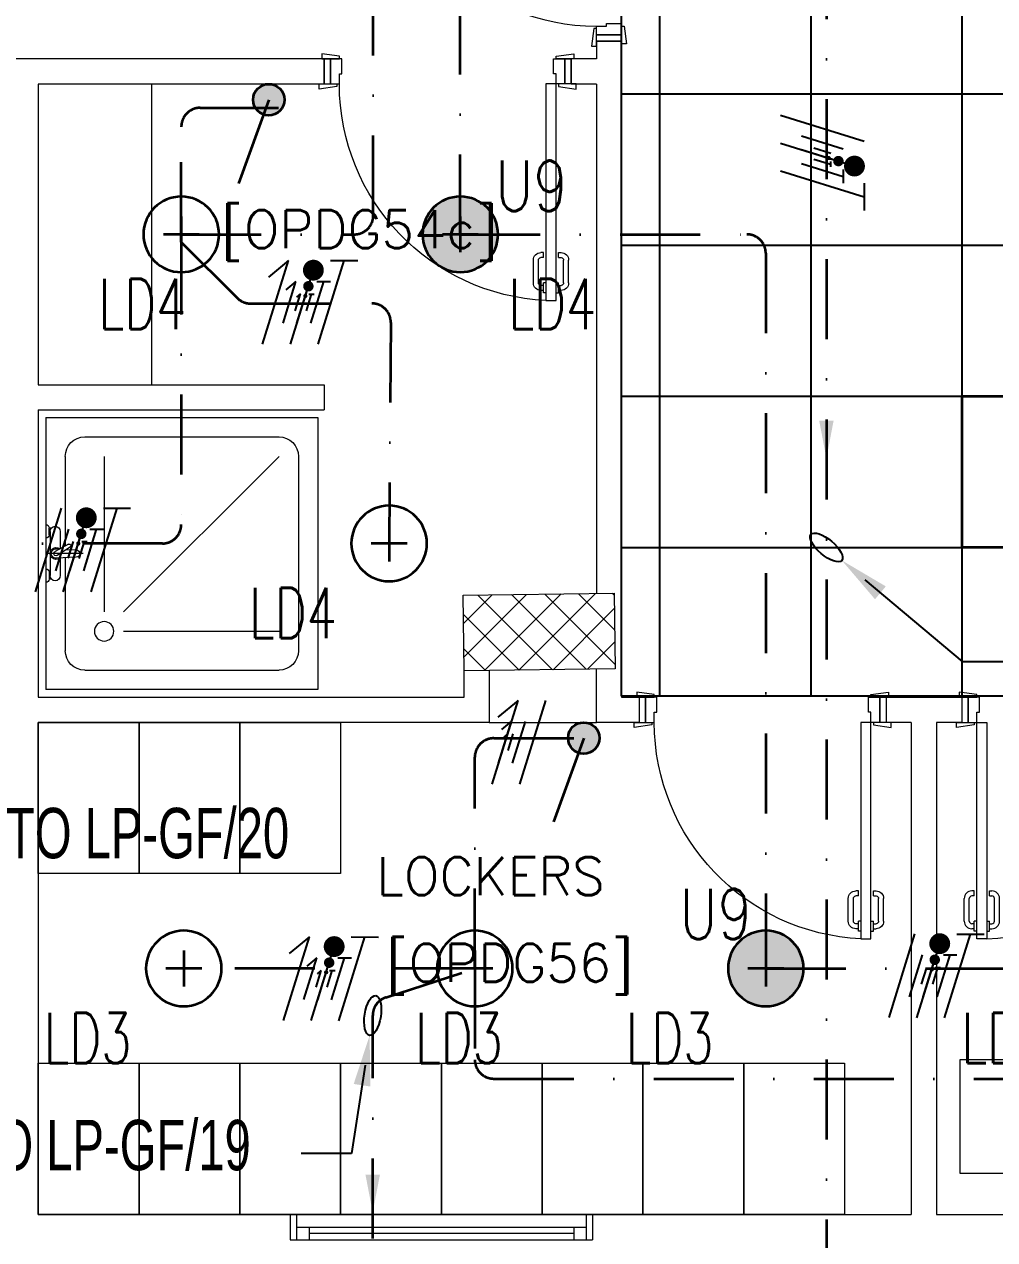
# Model space of a CAD drawing. Header units: inches. Extents: x -12418 to 183584, y -29325 to 19878.
# Drawn here: x 17877 to 21729, y -947 to 3876 of the extents above; entities that cross this region are included whole.
import ezdxf
from ezdxf import colors
from ezdxf.entities.mleader import LeaderData, LeaderLine
from ezdxf.enums import TextEntityAlignment as Align
from ezdxf.math import Vec2, Vec3

# ---------------------------------------------------------------- set-up
doc = ezdxf.new("R2010")
doc.units = ezdxf.units.IN
doc.header["$LTSCALE"] = 25
doc.header["$MEASUREMENT"] = 0
doc.linetypes.add('DASHDOT', pattern=[25.4, 12.7, -6.35, 0, -6.35])
doc.layers.get('0').update_dxf_attribs({"color": 8})
for name, color, linetype, lineweight in [('00-Ground Floor$0$72_EGR_BASE_TEXT', 252, 'Continuous', 5), ('00-Ground Floor$0$Aluminum', 251, 'Continuous', 5), ('00-Ground Floor$0$C-HYDR-CTCH', 251, 'Continuous', 5), ('00-Ground Floor$0$Hatch', 254, 'Continuous', 5), ('00-Ground Floor$0$LOADING', 253, 'Continuous', 5), ('00-Ground Floor$0$SANIT', 250, 'Continuous', 5), ('00-Ground Floor$0$Walls', 251, 'Continuous', 5), ('00-Ground Floor$0$Wooden Joinery', 251, 'Continuous', 5), ('E-LITE-CIRC', 6, 'Continuous', 25), ('E-LITE-CIRC-NUMB', 6, 'Continuous', 25), ('E-LITE-CLNG', 150, 'Continuous', 35), ('E-LITE-CLNG @ 100', 150, 'Continuous', 35), ('E-LITE-CLNG-CNDT', 6, 'DASHDOT', 35), ('E-LITE-CLNG-CNDT @ 100', 6, 'DASHDOT', 35), ('E-LITE-CTRL', 6, 'Continuous', 25), ('E-LITE-IDEN', 6, 'Continuous', 25), ('E-LITE-SWCH @ 100', 3, 'Continuous', 35), ('E-LITE-TEXT', 6, 'Continuous', 25), ('E-POWR-WIRE', 6, 'Continuous', 25), ('E-POWR-WIRE @ 100', 6, 'Continuous', 25), ('E-POWR-WIRE @ 20', 6, 'Continuous', 25), ('E-POWR-WIRE @ 50', 6, 'Continuous', 25)]:
    doc.layers.add(name, color=color, linetype=linetype, lineweight=lineweight)
doc.layers.add('00-Ground Floor$0$False Ceiling', color=251, linetype='Continuous')
doc.layers.add('00-Ground Floor$0$Meubles', color=7, linetype='Continuous', lineweight=5, true_color=0xa6b1d3)
doc.styles.add('00-Ground Floor$0$SIMPLEX', font='SIMPLEX.shx', dxfattribs={"height": 150})
doc.styles.add('DC_Elc_Romans', font='elc_romans.shx', dxfattribs={"width": 0.7})
doc.styles.add('DC_Simplex', font='SIMPLEX.shx', dxfattribs={"width": 0.7})

# ---------------------------------------------------------------- blocks, each defined once
blk = doc.blocks.new('00-Ground Floor$0$A$C72370EFE')
at = {"layer": '00-Ground Floor$0$Wooden Joinery'}
for p, q in [((-0.01, -0.04), (-0.02, -0.04)), ((-0.01, -0.03), (-0.01, -0.07)), ((0, -0.03), (-0.01, -0.03)), ((0.04, -0.03), (0.05, -0.03)), ((0.05, -0.03), (0.05, -0.07)), ((0.05, -0.04), (0.06, -0.04)), ((-0.05, -0.07), (-0.05, -0.16)), ((-0.03, -0.07), (-0.03, -0.16)), ((-0.01, -0.06), (-0.02, -0.06)), ((0, -0.07), (-0.01, -0.07)), ((0.04, -0.07), (0.05, -0.07)), ((0.05, -0.06), (0.06, -0.06)), ((0.07, -0.07), (0.07, -0.16)), ((0.09, -0.07), (0.09, -0.16)), ((-0.01, -0.17), (-0.02, -0.17)), ((-0.01, -0.19), (-0.02, -0.19)), ((-0.01, -0.17), (-0.01, -0.19)), ((0.05, -0.17), (0.06, -0.17)), ((0.05, -0.17), (0.05, -0.19)), ((0.05, -0.19), (0.06, -0.19))]:
    blk.add_line(p, q, dxfattribs=at)
for centre, radius, start, end in [((-0.02, -0.07), 0.03, 90, 180), ((0.06, -0.07), 0.03, 0, 90), ((-0.02, -0.07), 0.01, 90, 180), ((0.06, -0.07), 0.01, 0, 90), ((-0.02, -0.16), 0.03, 180, 270), ((-0.02, -0.16), 0.01, 180, 270), ((0.06, -0.16), 0.01, 270, 0), ((0.06, -0.16), 0.03, 270, 0)]:
    blk.add_arc(centre, radius, start, end, dxfattribs=at)
blk = doc.blocks.new('00-Ground Floor$0$A$C5DAD61B4')
at = {"layer": '00-Ground Floor$0$Wooden Joinery'}
for points in [[(80, 959.1), (80, 969.1), (10, 979.1), (10, 959.1)], [(940, 959.1), (940, 969.1), (1010, 979.1), (1010, 959.1)], [(70, 859.1), (70, 849.1), (0, 839.1), (0, 859.1)], [(120, 859.1), (120, 0), (80, 0), (80, 859.1)], [(950, 859.1), (950, 849.1), (1020, 839.1), (1020, 859.1)]]:
    blk.add_lwpolyline(points, close=True, dxfattribs=at)
for points in [[(45, 859.1), (45, 959.1), (20, 959.1), (20, 859.1), (45, 859.1)], [(45, 859.1), (80, 859.1), (80, 899.1), (90, 899.1), (90, 959.1), (45, 959.1), (45, 859.1)], [(975, 859.1), (940, 859.1), (940, 899.1), (930, 899.1), (930, 959.1), (975, 959.1), (975, 859.1)], [(975, 859.1), (975, 959.1), (1000, 959.1), (1000, 859.1), (975, 859.1)]]:
    blk.add_lwpolyline(points, dxfattribs=at)
blk.add_arc((80, 859.1), 860, 272.666, 0, dxfattribs=at)
at = {"layer": '00-Ground Floor$0$Wooden Joinery', "xscale": 999.9999999998854, "yscale": 999.9999999998854, "zscale": 999.9999999998854, "rotation": 180}
blk.add_blockref('00-Ground Floor$0$A$C72370EFE', (120, 0), dxfattribs=at)
blk = doc.blocks.new('00-Ground Floor$0$SHOWER TRAY 80x80')
at = {"layer": '00-Ground Floor$0$SANIT'}
for p, q in [((0, 0), (0, 0.8)), ((0.8, 0.8), (0, 0.8)), ((0.8, 0), (0.8, 0.8)), ((0.1143, 0.7429), (0.6857, 0.7429)), ((0.0571, 0.4124), (0.0571, 0.6857)), ((0.7429, 0.1143), (0.7429, 0.6857)), ((0.2286, 0.6286), (0.6857, 0.6286)), ((0.1714, 0.1143), (0.1714, 0.5714)), ((0.2286, 0.5714), (0.6857, 0.1143)), ((0.01, 0.455), (0.01, 0.475)), ((0.0163, 0.475), (0.01, 0.475)), ((0.0125, 0.335), (0.0125, 0.465)), ((0.0425, 0.4133), (0.0425, 0.465)), ((0.0125, 0.455), (0.01, 0.455)), ((0.11, 0.4), (0, 0.4)), ((0.0667, 0.3728), (0.0271, 0.3939)), ((0.0895, 0.4105), (0.0316, 0.4139)), ((0.0715, 0.3808), (0.0334, 0.4058)), ((0.0407, 0.3866), (0.0316, 0.3861)), ((0.0425, 0.335), (0.0425, 0.3857)), ((0.0571, 0.1143), (0.0571, 0.3779)), ((0.0608, 0.3878), (0.0895, 0.3895)), ((0.01, 0.345), (0.01, 0.325)), ((0.0125, 0.345), (0.01, 0.345)), ((0.0163, 0.325), (0.01, 0.325)), ((0.1143, 0.0571), (0.6857, 0.0571)), ((0, 0), (0.8, 0))]:
    blk.add_line(p, q, dxfattribs=at)
blk.add_circle((0.1714, 0.6286), 0.0286, dxfattribs=at)
for centre, radius, start, end in [((0.1143, 0.6857), 0.0571, 90, 180), ((0.6857, 0.6857), 0.0571, 360, 90), ((0, 0.475), 0.01, 0, 90), ((0.0275, 0.465), 0.015, 0, 180), ((0, 0.455), 0.01, 270, 0), ((0.03, 0.4), 0.0175, 49.632, 309.2526), ((0.03, 0.4), 0.014, 83.2671, 276.7329), ((0.03, 0.4), 0.00676, 54.0423, 244.5873), ((0.0895, 0.4), 0.0105, 270, 90), ((0.0691, 0.3768), 0.00467, 239.3148, 59.3148), ((0, 0.345), 0.01, 0, 90), ((0, 0.325), 0.01, 270, 0), ((0.0275, 0.335), 0.015, 180, 0), ((0.1143, 0.1143), 0.0571, 180, 270), ((0.6857, 0.1143), 0.0571, 270, 360)]:
    blk.add_arc(centre, radius, start, end, dxfattribs=at)
blk = doc.blocks.new('00-Ground Floor$0$A$C37be4daf')
at = {"layer": '00-Ground Floor$0$Aluminum'}
for p, q in [((1416, 598.2), (216, 598.2)), ((241, 498.2), (241, 598.2)), ((291, 548.2), (291, 598.2)), ((1341, 548.2), (1341, 598.2)), ((1391, 498.2), (1391, 598.2)), ((1391, 548.2), (241, 548.2)), ((291, 573.2), (1341, 573.2)), ((1416, 498.2), (216, 498.2))]:
    blk.add_line(p, q, dxfattribs=at)
at = {"layer": '00-Ground Floor$0$Walls'}
for p, q in [((216, 498.2), (216, 598.2)), ((1416, 498.2), (1416, 598.2))]:
    blk.add_line(p, q, dxfattribs=at)
blk = doc.blocks.new('00-Ground Floor$0$A$Ce9e1c4c3')
at = {"layer": '00-Ground Floor$0$False Ceiling', "color": 254}
for p, q in [((-79752.1, 1209.6, 0), (-79752.1, 9172.6, 0)), ((-69822.1, 1209.6, 0), (-79752.1, 1209.6, 0))]:
    blk.add_line(p, q, dxfattribs=at)
at = {"layer": '00-Ground Floor$0$False Ceiling', "color": 254, "linetype": 'Continuous'}
for p, q in [((-79600, 1209.6), (-79600, 9172.6)), ((-79000, 1209.6), (-79000, 9172.6)), ((-78400, 1209.6), (-78400, 9172.6)), ((-79752.1, 3600), (-69822.1, 3600)), ((-79752.1, 3000), (-69822.1, 3000)), ((-79752.1, 2400), (-69822.1, 2400)), ((-79752.1, 1800), (-69822.1, 1800))]:
    blk.add_line(p, q, dxfattribs=at)
blk = doc.blocks.new('00-Ground Floor')
at = {"layer": '00-Ground Floor$0$Hatch'}
h = blk.add_hatch(dxfattribs=at)
h.set_pattern_fill('ANSI37', color=256, scale=30)
h.set_pattern_definition([(45, (-1981.42, -13099.68), (-67.35192, 67.35192), []), (135, (-1981.42, -13099.68), (-67.35192, -67.35192), [])])
h.paths.add_polyline_path([(48971.2, 8818.2), (48367.3, 8810.1), (48371.2, 8521.7), (48975.1, 8529.8)])
h.paths.add_polyline_path([(41810.5, 8810.5), (41227, 8805), (41207, 8513.7), (41790.5, 8519.1)])
h.paths.add_polyline_path([(27433.5, 8803.1), (26834.4, 8799), (26828.7, 8506), (27427.8, 8510)])
h.paths.add_polyline_path([(34618.7, 8805.3), (34017.5, 8797.8), (34009.3, 8512.1), (34610.5, 8519.6)])
h.paths.add_polyline_path([(20214.3, 8812.4), (19607.8, 8790.5), (19622.4, 8498), (20228.8, 8519.8)])
h.paths.add_polyline_path([(13477.7, 8802), (12255.7, 8825.9), (12249.3, 8529.8), (13471.3, 8505.8)])
h.paths.add_polyline_path([(13491.8, 1601.9), (12276.8, 1586.2), (12263.3, 1293.7), (13478.3, 1309.4)])
h.paths.add_polyline_path([(13465.7, -5591.3), (12262.6, -5607.3), (12256.9, -5900.3), (13460, -5884.3)])
h.paths.add_polyline_path([(13484.2, -12790), (12287.5, -12801.4), (12290.4, -13095.9), (13487, -13084.4)])
h.paths.add_polyline_path([(5849.2, -12787.9), (5245.6, -12791.6), (5256.3, -13077.1), (5859.8, -13073.4)])
h.paths.add_polyline_path([(5833.8, -5589.9), (5236.9, -5588.3), (5236.8, -5889.5), (5833.6, -5891)])
h.paths.add_polyline_path([(5843.6, 1599.7), (5224.3, 1600.9), (5213.7, 1298), (5833, 1296.7)])
h.paths.add_polyline_path([(5820.3, 8779.1), (5219.7, 8793.5), (5216, 8503.9), (5816.7, 8489.4)])
h.paths.add_polyline_path([(-1378.8, 8777.2), (-1981.4, 8799.9), (-1979.5, 8511.6), (-1376.9, 8488.9)])
h.paths.add_polyline_path([(-1371.1, -5601.1), (-1973.1, -5608.1), (-1969.7, -5899.7), (-1367.7, -5892.7)])
h.paths.add_polyline_path([(-1353.5, -12795.7), (-1951.9, -12796.7), (-1947.1, -13097.4), (-1348.7, -13096.4)])
h.paths.add_polyline_path([(20233.2, -12782.5), (19627.5, -12795.4), (19633.2, -13096.6), (20238.9, -13083.7)])
h.paths.add_polyline_path([(20226.6, -5590), (19632.3, -5607.6), (19634.4, -5904.1), (20228.7, -5886.6)])
h.paths.add_polyline_path([(20217.9, 1618), (19619, 1610.4), (19623, 1310.2), (20221.9, 1317.9)])
h.paths.add_polyline_path([(27418.3, 1602.8), (26816.3, 1607.5), (26820.6, 1315.3), (27422.5, 1310.7)])
h.paths.add_polyline_path([(27422, -5579.9), (26818.1, -5597.5), (26831.6, -5897.5), (27431.7, -5876.5)])
h.paths.add_polyline_path([(27438.1, -12795.9), (26834.3, -12789.3), (26831.9, -13075), (27435.7, -13081.6)])
h.paths.add_polyline_path([(34636.6, -12785.4), (34039.3, -12800), (34048.3, -13099.7), (34645.6, -13085.1)])
h.paths.add_polyline_path([(34629.3, -5597.1), (34028, -5595.2), (34029.2, -5892.4), (34630.4, -5894.3)])
h.paths.add_polyline_path([(34592.8, 1606.7), (34012, 1611.4), (34031.7, 1321.6), (34612.5, 1316.9)])
h.paths.add_polyline_path([(41796.2, 1606), (41198.6, 1619.8), (41200.6, 1327.8), (41798.2, 1314.1)])
h.paths.add_polyline_path([(41797.2, -5592.6), (41228.8, -5600.2), (41230.6, -5894.3), (41799, -5886.7)])
h.paths.add_polyline_path([(41834.3, -12789.7), (41229, -12792.4), (41230.4, -13096.9), (41835.6, -13094.3)])
h.paths.add_polyline_path([(49008.5, -12790.2), (48420.5, -12774.1), (48407.3, -13081.4), (48995.3, -13097.4)])
h.paths.add_polyline_path([(48992.7, -5590.8), (48389.5, -5589.7), (48387.5, -5886.2), (48990.7, -5887.3)])
at = {"layer": '00-Ground Floor$0$C-HYDR-CTCH', "flags": 128}
blk.add_lwpolyline([(19619, 1610.4), (20217.9, 1618), (20221.9, 1317.9), (19623, 1310.2), (19619, 1610.4)], dxfattribs=at)
at = {"layer": '00-Ground Floor$0$LOADING', "elevation": 0}
for points in [[(18332.9, 505.7), (17932.9, 505.7), (17932.9, 1105.7), (18332.9, 1105.7)], [(18732.9, 505.7), (18332.9, 505.7), (18332.9, 1105.7), (18732.9, 1105.7)], [(19132.9, 505.7), (18732.9, 505.7), (18732.9, 1105.7), (19132.9, 1105.7)], [(21590.8, -683.3), (22040.8, -683.3), (22040.8, -233.3), (21590.8, -233.3)], [(18332.9, -847.4), (17932.9, -847.4), (17932.9, -247.4), (18332.9, -247.4)], [(18732.9, -847.4), (18332.9, -847.4), (18332.9, -247.4), (18732.9, -247.4)], [(19132.9, -847.4), (18732.9, -847.4), (18732.9, -247.4), (19132.9, -247.4)], [(19532.9, -847.4), (19132.9, -847.4), (19132.9, -247.4), (19532.9, -247.4)], [(19932.9, -847.4), (19532.9, -847.4), (19532.9, -247.4), (19932.9, -247.4)], [(20332.9, -847.4), (19932.9, -847.4), (19932.9, -247.4), (20332.9, -247.4)], [(20732.9, -847.4), (20332.9, -847.4), (20332.9, -247.4), (20732.9, -247.4)], [(21132.9, -847.4), (20732.9, -847.4), (20732.9, -247.4), (21132.9, -247.4)]]:
    blk.add_lwpolyline(points, close=True, dxfattribs=at)
at = {"layer": '00-Ground Floor$0$Meubles'}
for p, q in [((18382.9, 3639.1, 0), (18382.9, 2445.7, 0)), ((19723, 1105.7, 0), (20147.9, 1105.7, 0))]:
    blk.add_line(p, q, dxfattribs=at)
at = {"layer": '00-Ground Floor$0$Walls'}
for p, q in [((20147.9, 3809.1, 0), (20147.9, 3739.1, 0)), ((20147.9, 3809.1, 0), (20247.9, 3809.1, 0)), ((20247.9, 3809.1, 0), (20247.9, 1205.7, 0)), ((19067.9, 3739.1, 0), (17732.9, 3739.1, 0)), ((19067.9, 3639.1, 0), (19067.9, 3739.1, 0)), ((20047.9, 3639.1, 0), (20047.9, 3739.1, 0)), ((20147.9, 3739.1, 0), (20047.9, 3739.1, 0)), ((19067.9, 3639.1, 0), (17932.9, 3639.1, 0)), ((17932.9, 3639.1, 0), (17932.9, 2445.7, 0)), ((20147.9, 3639.1, 0), (20047.9, 3639.1, 0)), ((20147.9, 3639.1, 0), (20147.9, 1617.1, 0)), ((17932.9, 2445.7, 0), (19067.9, 2445.7, 0)), ((19067.9, 2445.7, 0), (19067.9, 2345.7, 0)), ((17932.9, 2345.7, 0), (17932.9, 1205.7, 0)), ((17932.9, 2345.7, 0), (19067.9, 2345.7, 0)), ((19623, 1205.7), (19623, 1310)), ((19723, 1311.3), (19723, 1105.7)), ((20147.9, 1105.7, 0), (20147.9, 1316.9, 0)), ((17932.9, 1205.7, 0), (19623, 1205.7, 0)), ((20247.9, 1205.7, 0), (20317.9, 1205.7, 0)), ((20317.9, 1205.7, 0), (20317.9, 1105.7, 0)), ((21297.9, 1205.7, 0), (21597.9, 1205.7, 0)), ((21297.9, 1205.7, 0), (21297.9, 1105.7, 0)), ((21597.9, 1205.7, 0), (21597.9, 1105.7, 0)), ((19723, 1105.7, 0), (17932.9, 1105.7, 0)), ((17932.9, 1105.7, 0), (17932.9, -847.4, 0)), ((20317.9, 1105.7, 0), (20147.9, 1105.7, 0)), ((21397.9, 1105.7, 0), (21297.9, 1105.7, 0)), ((21397.9, 1105.7, 0), (21397.9, -847.4, 0)), ((21597.9, 1105.7, 0), (21497.9, 1105.7, 0)), ((21497.9, 1105.7, 0), (21497.9, -847.4, 0)), ((17932.9, -847.4, 0), (21397.9, -847.4, 0)), ((21497.9, -847.4, 0), (25427.9, -847.4, 0))]:
    blk.add_line(p, q, dxfattribs=at)
at = {"rotation": 180}
blk.add_blockref('00-Ground Floor$0$A$C37be4daf', (20348.9, -349.2, 0), dxfattribs=at)
at = {"layer": '00-Ground Floor$0$False Ceiling', "color": 254}
blk.add_blockref('00-Ground Floor$0$A$Ce9e1c4c3', (100000, 0), dxfattribs=at)
at = {"layer": '00-Ground Floor$0$SANIT', "xscale": -1350.000000000878, "yscale": 1350.000000000878, "zscale": 1350.000000000878, "rotation": 180}
blk.add_blockref('00-Ground Floor$0$SHOWER TRAY 80x80', (17962.9, 2315.7, 0), dxfattribs=at)
at = {"layer": '00-Ground Floor$0$Wooden Joinery', "rotation": 270}
blk.add_blockref('00-Ground Floor$0$A$C5DAD61B4', (19288.9, 4809.1, 0), dxfattribs=at)
at = {"layer": '00-Ground Floor$0$Wooden Joinery', "xscale": -1}
for p in [(20067.9, 2780.1, 0), (21317.9, 246.6, 0)]:
    blk.add_blockref('00-Ground Floor$0$A$C5DAD61B4', p, dxfattribs=at)
at = {"layer": '00-Ground Floor$0$Wooden Joinery'}
blk.add_blockref('00-Ground Floor$0$A$C5DAD61B4', (21577.9, 246.6, 0), dxfattribs=at)
at = {"layer": '00-Ground Floor$0$72_EGR_BASE_TEXT', "char_height": 150, "attachment_point": 2, "style": '00-Ground Floor$0$SIMPLEX'}
for s, insert in [('[OPDG54c]', (19208.4, 3137.8, 0)), ('LOCKERS', (19727.9, 570.5)), ('[OPDG56]', (19804.5, 226.2, 0))]:
    blk.add_mtext(s, dxfattribs=dict(at, insert=insert))
blk = doc.blocks.new('*U14')
blk.add_lwpolyline([(-300, 300), (-300, -300), (300, -300), (300, 300)], close=True)
blk.add_circle((0, 0), 45)
at = {"layer": 'E-LITE-CIRC-NUMB', "style": 'DC_Simplex', "width": 0.7, "flags": 8}
blk.add_attdef('CIRCUIT', text='', height=200, rotation=0, dxfattribs=at).set_placement((-473.9, 300), align=Align.RIGHT)
at = {"layer": 'E-LITE-CTRL', "style": 'DC_Simplex', "width": 0.7, "flags": 8}
blk.add_attdef('CONTROL', (1118.9, -935), '', height=200, rotation=360, dxfattribs=at)
at = {"layer": 'E-LITE-IDEN', "style": 'DC_Simplex', "width": 0.7, "flags": 8}
blk.add_attdef('TYPE', (-114.6, 448.6), '', height=200, rotation=360, dxfattribs=at)
blk = doc.blocks.new('DC_LT-CL-Point')
for p, q in [((0, -0.711), (0, 0.711)), ((0.711, 0), (-0.711, 0))]:
    blk.add_line(p, q)
blk.add_circle((0, 0), 1.5)
at = {"layer": 'E-LITE-CIRC-NUMB', "style": 'DC_Simplex', "width": 0.7, "flags": 8}
blk.add_attdef('CIRCUIT', text='', height=2, rotation=360, dxfattribs=at).set_placement((-3.364, 1.5), align=Align.RIGHT)
at = {"layer": 'E-LITE-CTRL', "style": 'DC_Simplex', "width": 0.7, "flags": 8}
blk.add_attdef('CONTROL', (3.364, -3.498), '', height=2, rotation=360, dxfattribs=at)
at = {"layer": 'E-LITE-IDEN', "style": 'DC_Simplex', "width": 0.7, "flags": 8}
blk.add_attdef('TYPE', (3.364, 1.5), '', height=2, rotation=360, dxfattribs=at)
blk = doc.blocks.new('*U265')
for p, q in [((0, -0.711), (0, 0.711)), ((0.711, 0), (-0.711, 0))]:
    blk.add_line(p, q)
blk.add_circle((0, 0), 1.5)
at = {"layer": 'E-LITE-CIRC-NUMB', "style": 'DC_Simplex', "width": 0.7, "flags": 8}
blk.add_attdef('CIRCUIT', text='', height=2, rotation=360, dxfattribs=at).set_placement((-3.364, 1.5), align=Align.RIGHT)
at = {"layer": 'E-LITE-CTRL', "style": 'DC_Simplex', "width": 0.7, "flags": 8}
blk.add_attdef('CONTROL', (3.364, -3.498), '', height=2, rotation=360, dxfattribs=at)
at = {"layer": 'E-LITE-IDEN', "style": 'DC_Simplex', "width": 0.7, "flags": 8}
blk.add_attdef('TYPE', (3.364, 1.5), '', height=2, rotation=360, dxfattribs=at)
blk = doc.blocks.new('*U314')
h = blk.add_hatch(color=254)
h.dxf.hatch_style = 1
edge = h.paths.add_edge_path()
edge.add_arc((0, 0), 1.5, 0, 360)
for p, q in [((0, -0.711), (0, 0.711)), ((0.711, 0), (-0.711, 0))]:
    blk.add_line(p, q)
blk.add_circle((0, 0), 1.5)
at = {"layer": 'E-LITE-CIRC-NUMB', "style": 'DC_Simplex', "width": 0.7, "flags": 8}
blk.add_attdef('CIRCUIT', text='', height=2, rotation=360, dxfattribs=at).set_placement((-3.364, 1.5), align=Align.RIGHT)
at = {"layer": 'E-LITE-CTRL', "style": 'DC_Simplex', "width": 0.7, "flags": 8}
blk.add_attdef('CONTROL', (3.364, -3.498), '', height=2, rotation=360, dxfattribs=at)
at = {"layer": 'E-LITE-IDEN', "style": 'DC_Simplex', "width": 0.7, "flags": 8}
blk.add_attdef('TYPE', (3.364, 1.5), '', height=2, rotation=360, dxfattribs=at)
blk = doc.blocks.new('*U315')
h = blk.add_hatch(color=254)
h.dxf.hatch_style = 1
edge = h.paths.add_edge_path()
edge.add_arc((0, 0), 1.5, 0, 360)
for p, q in [((0, -0.711), (0, 0.711)), ((0.711, 0), (-0.711, 0))]:
    blk.add_line(p, q)
blk.add_circle((0, 0), 1.5)
at = {"layer": 'E-LITE-CIRC-NUMB', "style": 'DC_Simplex', "width": 0.7, "flags": 8}
blk.add_attdef('CIRCUIT', text='', height=2, rotation=360, dxfattribs=at).set_placement((-3.364, 1.5), align=Align.RIGHT)
at = {"layer": 'E-LITE-CTRL', "style": 'DC_Simplex', "width": 0.7, "flags": 8}
blk.add_attdef('CONTROL', (3.364, -3.498), '', height=2, rotation=360, dxfattribs=at)
at = {"layer": 'E-LITE-IDEN', "style": 'DC_Simplex', "width": 0.7, "flags": 8}
blk.add_attdef('TYPE', (3.364, 1.5), '', height=2, rotation=360, dxfattribs=at)
blk = doc.blocks.new('*U46')
blk.add_hatch(color=256).paths.add_polyline_path([(0.625, 0.625, 1), (-0.625, 0.625, 1)])
blk.add_line((0, 0.625), (1.2, 3.947))
blk.add_circle((0, 0.625), 0.625)
at = {"layer": 'E-LITE-CTRL', "style": 'DC_Simplex', "width": 0.7, "flags": 8}
blk.add_attdef('CONTROL', (-26.627, -10.116), '', height=2, rotation=360, dxfattribs=at)
at = {"layer": 'E-LITE-IDEN', "style": 'DC_Simplex', "width": 0.7, "flags": 8}
blk.add_attdef('TYPE', text='', height=2, rotation=360, dxfattribs=at).set_placement((-31.991, -10.116), align=Align.RIGHT)
blk = doc.blocks.new('*U287')
h = blk.add_hatch(color=254)
h.dxf.hatch_style = 1
edge = h.paths.add_edge_path()
edge.add_arc((0, 0), 1.5, 0, 360)
for p, q in [((0, -0.711), (0, 0.711)), ((0.711, 0), (-0.711, 0))]:
    blk.add_line(p, q)
blk.add_circle((0, 0), 1.5)
at = {"layer": 'E-LITE-CIRC-NUMB', "style": 'DC_Simplex', "width": 0.7, "flags": 8}
blk.add_attdef('CIRCUIT', text='', height=2, rotation=360, dxfattribs=at).set_placement((-3.364, 1.5), align=Align.RIGHT)
at = {"layer": 'E-LITE-CTRL', "style": 'DC_Simplex', "width": 0.7, "flags": 8}
blk.add_attdef('CONTROL', (3.364, -3.498), '', height=2, rotation=360, dxfattribs=at)
at = {"layer": 'E-LITE-IDEN', "style": 'DC_Simplex', "width": 0.7, "flags": 8}
blk.add_attdef('TYPE', (3.364, 1.5), '', height=2, rotation=360, dxfattribs=at)
blk = doc.blocks.new('*U56')
blk.add_hatch(color=256).paths.add_polyline_path([(0.287, 0), (0, 1.5), (-0.287, 0)])
blk = doc.blocks.new('DC_Arrow-ArrowEllipse')
at = {"color": 0}
blk.add_ellipse((0, 0), major_axis=(0.4, 0), ratio=0.4, dxfattribs=at)
at = {"color": 0, "ltscale": 0.5}
blk.add_solid([(-1.4, 0.167), (-0.4, 0), (-1.4, -0.167)], dxfattribs=at)
blk = doc.blocks.new('*U12')
blk.add_hatch(color=256).paths.add_polyline_path([(0, -0.287), (1.5, 0), (0, 0.287)])
blk = doc.blocks.new('*U77')
for p, q in [((-0.515, -1.66), (0.515, 1.66)), ((0.515, 1.66), (-0.287, 1.001)), ((0.587, -1.663), (1.617, 1.658))]:
    blk.add_line(p, q)
blk = doc.blocks.new('*U1200')
at = {"layer": 'E-POWR-WIRE @ 100', "xscale": 100, "yscale": 100, "zscale": 100}
blk.add_blockref('*U77', (19785.8, 1026.8, 0), dxfattribs=at)
at = {"layer": 'E-POWR-WIRE @ 20', "xscale": 20, "yscale": 20, "zscale": 20}
blk.add_blockref('*U77', (19785.8, 1026.8, 0), dxfattribs=at)
at = {"layer": 'E-POWR-WIRE @ 50', "xscale": 50, "yscale": 50, "zscale": 50}
blk.add_blockref('*U77', (19785.8, 1026.8, 0), dxfattribs=at)
blk = doc.blocks.new('*U74')
for p, q in [((-1.617, -1.658), (-0.587, 1.663)), ((-0.587, 1.663), (-1.389, 1.004)), ((-0.515, -1.66), (0.515, 1.66)), ((0.587, -1.663), (1.617, 1.658)), ((1.078, 1.659), (2.157, 1.657))]:
    blk.add_line(p, q)
at = {"const_width": 0.414}
blk.add_lwpolyline([(0.19, 1.278, 1), (0.604, 1.277, 1)], format="xyb", close=True, dxfattribs=at)
blk = doc.blocks.new('*U1245')
at = {"layer": 'E-POWR-WIRE @ 100', "xscale": 100, "yscale": 100, "zscale": 100}
blk.add_blockref('*U74', (19067.6, 88.1), dxfattribs=at)
at = {"layer": 'E-POWR-WIRE @ 20', "xscale": 20, "yscale": 20, "zscale": 20}
blk.add_blockref('*U74', (19067.6, 88.1), dxfattribs=at)
at = {"layer": 'E-POWR-WIRE @ 50', "xscale": 50, "yscale": 50, "zscale": 50}
blk.add_blockref('*U74', (19067.6, 88.1), dxfattribs=at)
blk = doc.blocks.new('*U76')
for p, q in [((-1.617, -1.658), (-0.587, 1.663)), ((-0.515, -1.66), (0.515, 1.66)), ((0.587, -1.663), (1.617, 1.658)), ((1.078, 1.659), (2.157, 1.657))]:
    blk.add_line(p, q)
at = {"const_width": 0.414}
blk.add_lwpolyline([(0.19, 1.278, 1), (0.604, 1.277, 1)], format="xyb", close=True, dxfattribs=at)
blk = doc.blocks.new('*U1246')
at = {"layer": 'E-POWR-WIRE @ 100', "xscale": 100, "yscale": 100, "zscale": 100}
blk.add_blockref('*U76', (21471.1, 99.7, 0), dxfattribs=at)
at = {"layer": 'E-POWR-WIRE @ 20', "xscale": 20, "yscale": 20, "zscale": 20}
blk.add_blockref('*U76', (21471.1, 99.7, 0), dxfattribs=at)
at = {"layer": 'E-POWR-WIRE @ 50', "xscale": 50, "yscale": 50, "zscale": 50}
blk.add_blockref('*U76', (21471.1, 99.7, 0), dxfattribs=at)
blk = doc.blocks.new('*U83')
for p, q in [((-1.658, 1.617), (1.663, 0.587)), ((-1.66, 0.515), (1.66, -0.515)), ((-1.663, -0.587), (1.658, -1.617)), ((1.659, -1.078), (1.657, -2.157))]:
    blk.add_line(p, q)
at = {"const_width": 0.414}
blk.add_lwpolyline([(1.278, -0.19, 1), (1.277, -0.604, 1)], format="xyb", close=True, dxfattribs=at)
blk = doc.blocks.new('*U1258')
at = {"layer": 'E-POWR-WIRE @ 100', "xscale": 100, "yscale": 100, "zscale": 100}
blk.add_blockref('*U83', (21044.6, 3353.1), dxfattribs=at)
at = {"layer": 'E-POWR-WIRE @ 20', "xscale": 20, "yscale": 20, "zscale": 20}
blk.add_blockref('*U83', (21044.6, 3353.1), dxfattribs=at)
at = {"layer": 'E-POWR-WIRE @ 50', "xscale": 50, "yscale": 50, "zscale": 50}
blk.add_blockref('*U83', (21044.6, 3353.1), dxfattribs=at)
blk = doc.blocks.new('*U1260')
at = {"layer": 'E-POWR-WIRE @ 100', "xscale": 100, "yscale": 100, "zscale": 100}
blk.add_blockref('*U74', (18985.1, 2772.5), dxfattribs=at)
at = {"layer": 'E-POWR-WIRE @ 20', "xscale": 20, "yscale": 20, "zscale": 20}
blk.add_blockref('*U74', (18985.1, 2772.5), dxfattribs=at)
at = {"layer": 'E-POWR-WIRE @ 50', "xscale": 50, "yscale": 50, "zscale": 50}
blk.add_blockref('*U74', (18985.1, 2772.5), dxfattribs=at)
blk = doc.blocks.new('*U1413')
at = {"layer": 'E-POWR-WIRE @ 100', "xscale": 100, "yscale": 100, "zscale": 100}
blk.add_blockref('*U76', (18083.8, 1789.9, 0), dxfattribs=at)
at = {"layer": 'E-POWR-WIRE @ 20', "xscale": 20, "yscale": 20, "zscale": 20}
blk.add_blockref('*U76', (18083.8, 1789.9, 0), dxfattribs=at)
at = {"layer": 'E-POWR-WIRE @ 50', "xscale": 50, "yscale": 50, "zscale": 50}
blk.add_blockref('*U76', (18083.8, 1789.9, 0), dxfattribs=at)

msp = doc.modelspace()

# ---------------------------------------------------------------- linework, layer by layer
at = {"layer": 'E-LITE-CLNG-CNDT', "color": 1, "elevation": 0}
for points in [[(19607.9, 3042.4), (19607.9, 6735.8)], [(20820.4, 129.1), (22152.9, 129.1)]]:
    msp.add_lwpolyline(points, dxfattribs=at)
at = {"layer": 'E-LITE-CLNG-CNDT', "elevation": 0}
for points in [[(18500.4, 3042.4), (19187.7, 3042.4, 0.414214), (19262.7, 3117.4), (19262.7, 4289.1)], [(20580.5, 4289.1), (20985.9, 4288.6, -0.414214), (21060.9, 4213.6), (21060.9, -990.7, -0.414214), (20985.9, -1065.7), (19368.2, -1065.7, 0.414214), (19293.2, -1140.7), (19293.2, -2847.4)], [(18500.4, 3011.7), (18500.4, 3469.5, -0.414214), (18575.4, 3544.5), (18886.6, 3544.5)], [(18500.4, 3042.4), (18500.4, 1890.7, -0.414214), (18425.4, 1815.7), (17010.4, 1815.7)], [(18500.4, 3011.7), (18722.1, 2790.1, 0.198912), (18775.1, 2768.1), (19257.2, 2768.1, -0.416386), (19332.2, 2692.5), (19325.4, 1785)], [(19665.4, 129.1), (19665.4, 967.4, -0.414214), (19740.4, 1042.4), (20108.2, 1042.4)], [(19260.2, -2847.4), (19260.2, -57.7, -0.324465), (19311.9, 13.6), (19665.4, 129.1)], [(19665.6, 129.1), (19665.6, -233.4, 0.414214), (19740.6, -308.4), (23387.9, -308.4, 0.414214), (23462.9, -233.4), (23462.9, 129.1)]]:
    msp.add_lwpolyline(points, format="xyb", dxfattribs=at)
at = {"layer": 'E-LITE-CLNG-CNDT', "color": 1, "elevation": 0}
msp.add_lwpolyline([(19607.9, 3042.4), (20745.4, 3042.4, -0.414214), (20820.4, 2967.4), (20820.4, 129.1)], format="xyb", dxfattribs=at)
at = {"layer": 'E-LITE-CLNG-CNDT', "elevation": 0}
msp.add_lwpolyline([(19665.4, 129.1), (18510.4, 129.1)], dxfattribs=at)

# ---------------------------------------------------------------- block references
at = {"layer": 'E-LITE-CLNG'}
ref = msp.add_blockref('*U14', (21900, 2100), dxfattribs=dict(at, xscale=-1))
ref.add_attrib('TYPE', 'LD1', (22014.6, 2548.6), dxfattribs={"layer": 'E-LITE-IDEN', "height": 200, "rotation": 0, "style": 'DC_Simplex', "width": 0.7, "flags": 8})
at = {"layer": 'E-LITE-CLNG @ 100'}
ref = msp.add_blockref('DC_LT-CL-Point', (18500.4, 3042.4, 0), dxfattribs=dict(at, xscale=-100, yscale=100, zscale=100, rotation=180))
ref.add_attrib('TYPE', 'LD4', (18172.4, 2666.2, 0), dxfattribs={"layer": 'E-LITE-IDEN', "height": 200, "rotation": 0, "style": 'DC_Simplex', "width": 0.7, "flags": 8})
ref = msp.add_blockref('*U287', (19607.9, 3042.4, 0), dxfattribs=dict(at, xscale=-100, yscale=100, zscale=100, rotation=180))
ref.add_attrib('TYPE', 'LD4', (19799.2, 2666.2, 0), dxfattribs={"layer": 'E-LITE-IDEN', "height": 200, "rotation": 0, "style": 'DC_Simplex', "width": 0.7, "flags": 8})
ref = msp.add_blockref('DC_LT-CL-Point', (19325.4, 1815.7, 0), dxfattribs=dict(at, xscale=-100, yscale=100, zscale=100, rotation=180))
ref.add_attrib('TYPE', 'LD4', (18769.7, 1439.5, 0), dxfattribs={"layer": 'E-LITE-IDEN', "height": 200, "rotation": 0, "style": 'DC_Simplex', "width": 0.7, "flags": 8})
ref = msp.add_blockref('DC_LT-CL-Point', (18510.4, 129.1, 0), dxfattribs=dict(at, xscale=-100, yscale=100, zscale=100, rotation=180))
ref.add_attrib('TYPE', 'LD3', (17954.7, -247, 0), dxfattribs={"layer": 'E-LITE-IDEN', "height": 200, "rotation": 0, "style": 'DC_Simplex', "width": 0.7, "flags": 8})
ref = msp.add_blockref('*U265', (19665.4, 129.1, 0), dxfattribs=dict(at, xscale=-100, yscale=100, zscale=100, rotation=180))
ref.add_attrib('TYPE', 'LD3', (19428.7, -247, 0), dxfattribs={"layer": 'E-LITE-IDEN', "height": 200, "rotation": 0, "style": 'DC_Simplex', "width": 0.7, "flags": 8})
ref = msp.add_blockref('*U314', (20820.4, 129.1, 0), dxfattribs=dict(at, xscale=-100, yscale=100, zscale=100, rotation=180))
ref.add_attrib('TYPE', 'LD3', (20264.7, -247, 0), dxfattribs={"layer": 'E-LITE-IDEN', "height": 200, "rotation": 0, "style": 'DC_Simplex', "width": 0.7, "flags": 8})
ref = msp.add_blockref('*U315', (22152.9, 129.1, 0), dxfattribs=dict(at, xscale=-100, yscale=100, zscale=100, rotation=180))
ref.add_attrib('TYPE', 'LD3', (21597.2, -247, 0), dxfattribs={"layer": 'E-LITE-IDEN', "height": 200, "rotation": 0, "style": 'DC_Simplex', "width": 0.7, "flags": 8})
at = {"layer": 'E-LITE-CLNG-CNDT', "color": 1}
msp.add_blockref('00-Ground Floor', (0, 0), dxfattribs=at)
at = {"layer": 'E-LITE-CLNG-CNDT @ 100', "yscale": 100, "zscale": 100}
for name, p, xscale, rotation in [('*U56', (21060.9, 2303.4, 0), 100, 180), ('*U12', (19260.2, -689.4, 0), -100, 90)]:
    msp.add_blockref(name, p, dxfattribs=dict(at, xscale=xscale, rotation=rotation))
at = {"layer": 'E-LITE-SWCH @ 100', "xscale": 100, "yscale": 100, "zscale": 100, "rotation": 180}
for p in [(18847.9, 3639.1, 0), (20097.9, 1105.7, 0)]:
    msp.add_blockref('*U46', p, dxfattribs=at)
at = {"layer": 'E-POWR-WIRE'}
for name in ['*U1258', '*U1260', '*U1413', '*U1200', '*U1245', '*U1246']:
    msp.add_blockref(name, (0, 0), dxfattribs=at)

# ---------------------------------------------------------------- texts
at = {"layer": 'E-LITE-CIRC', "style": 'DC_Simplex', "width": 0.8}
for p in [(19746.6, 3135.1), (20477.9, 245.4)]:
    msp.add_text('U9', height=200, rotation=0, dxfattribs=at).set_placement(p)

# ---------------------------------------------------------------- leaders
at = {"layer": 'E-LITE-TEXT'}
ml = msp.add_multileader_mtext('Standard', dxfattribs=at)
ml.set_content('TO LP-GF/L18', color=256, style='DC_Elc_Romans')
ml.set_leader_properties(color=45)
ml.set_arrow_properties(name='DC_Arrow-ArrowEllipse')
ml.build(insert=Vec2(0, 0))
ml.multileader.update_dxf_attribs({"dogleg_length": 2, "arrow_head_size": 200, "scale": 100})
ctx = ml.context
ctx.base_point, ctx.scale, ctx.char_height, ctx.arrow_head_size, ctx.landing_gap_size, ctx.plane_origin = Vec3(21800, 1346.8), 100, 200, 200, 200, Vec3(11521, 5620.1)
notes = []
notes.append((ctx, [(0, (1, 1, 0), (21600, 1346.8), (1, 0), 200, [(0, [(21060.9, 1800)], 0, [])])]))
ctx.mtext.insert, ctx.mtext.flow_direction = Vec3(22000, 1480.2), 5
ml = msp.add_multileader_mtext('Standard', dxfattribs=at)
ml.set_content('TO LP-GF/20', color=256, style='DC_Elc_Romans')
ml.set_leader_properties(color=45)
ml.set_arrow_properties(name='DC_Arrow-ArrowEllipse')
ml.build(insert=Vec2(0, 0))
ml.multileader.update_dxf_attribs({"dogleg_length": 2, "arrow_head_size": 200, "scale": 100})
ctx = ml.context
ctx.base_point, ctx.scale, ctx.char_height, ctx.arrow_head_size, ctx.landing_gap_size, ctx.plane_origin = Vec3(17605.1, 633), 100, 200, 200, 200, Vec3(6142.3, 601.1)
notes.append((ctx, [(0, (1, 1, 0), (17405.1, 633), (1, 0), 200, [(0, [(16905.3, -329.7)], 0, [])])]))
ctx.mtext.insert, ctx.mtext.flow_direction = Vec3(17805.1, 766.3), 5
ml = msp.add_multileader_mtext('Standard', dxfattribs=at)
ml.set_content('TO LP-GF/19', color=256, style='DC_Elc_Romans')
ml.set_leader_properties(color=45)
ml.set_arrow_properties(name='DC_Arrow-ArrowEllipse')
ml.build(insert=Vec2(0, 0))
ml.multileader.update_dxf_attribs({"dogleg_length": 2, "arrow_head_size": 200, "scale": 100})
ctx = ml.context
ctx.base_point, ctx.scale, ctx.char_height, ctx.arrow_head_size, ctx.landing_gap_size, ctx.plane_origin = Vec3(17156.3, -605.1, 0), 100, 200, 200, 200, Vec3(5838.3, -838.8, 0)
ctx.text_align_type = 2
notes.append((ctx, [(1, (1, 1, 0), (19176.3, -605.1, 0), (-1, 0), 200, [(0, [(19260.2, -57.7, 0)], 0, [])])]))
ctx.mtext.insert, ctx.mtext.alignment, ctx.mtext.flow_direction = Vec3(18776.3, -471.8, 0), 3, 5
for ctx, leaders in notes:
    for number, flags, end, landing, length, lines in leaders:
        leader = LeaderData()
        leader.index, (leader.has_last_leader_line, leader.has_dogleg_vector, leader.attachment_direction) = number, flags
        leader.last_leader_point, leader.dogleg_vector, leader.dogleg_length = Vec3(end), Vec3(landing), length
        for number, points, colour, breaks in lines:
            line = LeaderLine()
            line.index, line.vertices, line.color, line.breaks = number, Vec3.list(points), colors.encode_raw_color(colour), breaks
            leader.lines.append(line)
        ctx.leaders.append(leader)

doc.saveas('drawing.dxf')
